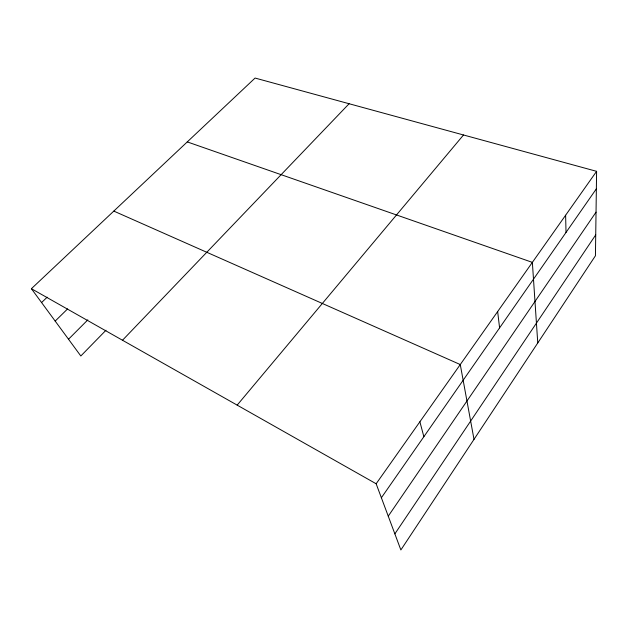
<?xml version="1.0" encoding="UTF-8"?>
<svg xmlns="http://www.w3.org/2000/svg" width="628" height="628" viewBox="0 0 628 628"><rect width="100%" height="100%" fill="white"/><g stroke="black" fill="none" stroke-linecap="round" stroke-linejoin="round"><path stroke-width="0.94" d="M596.6 171.334L595.438 255.761L400.868 549.947L376.148 483.764L31.4 288.699L255.078 78.053L596.6 171.334L376.148 483.764M394.863 533.863L595.729 234.864M388.253 516.161L596.043 212.146M381.377 497.753L596.357 188.84M237.172 405.123L463.511 134.981M122.499 340.243L349.105 103.738M105.983 330.234L80.824 355.99L31.4 288.699M68.515 339.23L87.826 319.864M55.185 321.089L67.588 308.921M41.581 302.555L47.186 297.185M187.27 141.904L532.363 262.378L537.764 342.966M113.801 211.094L460.269 364.554L474.007 439.372M419.889 421.773L423.861 436.703M497.651 311.574L499.59 327.887M565.624 215.239L566.016 232.439"/></g></svg>
